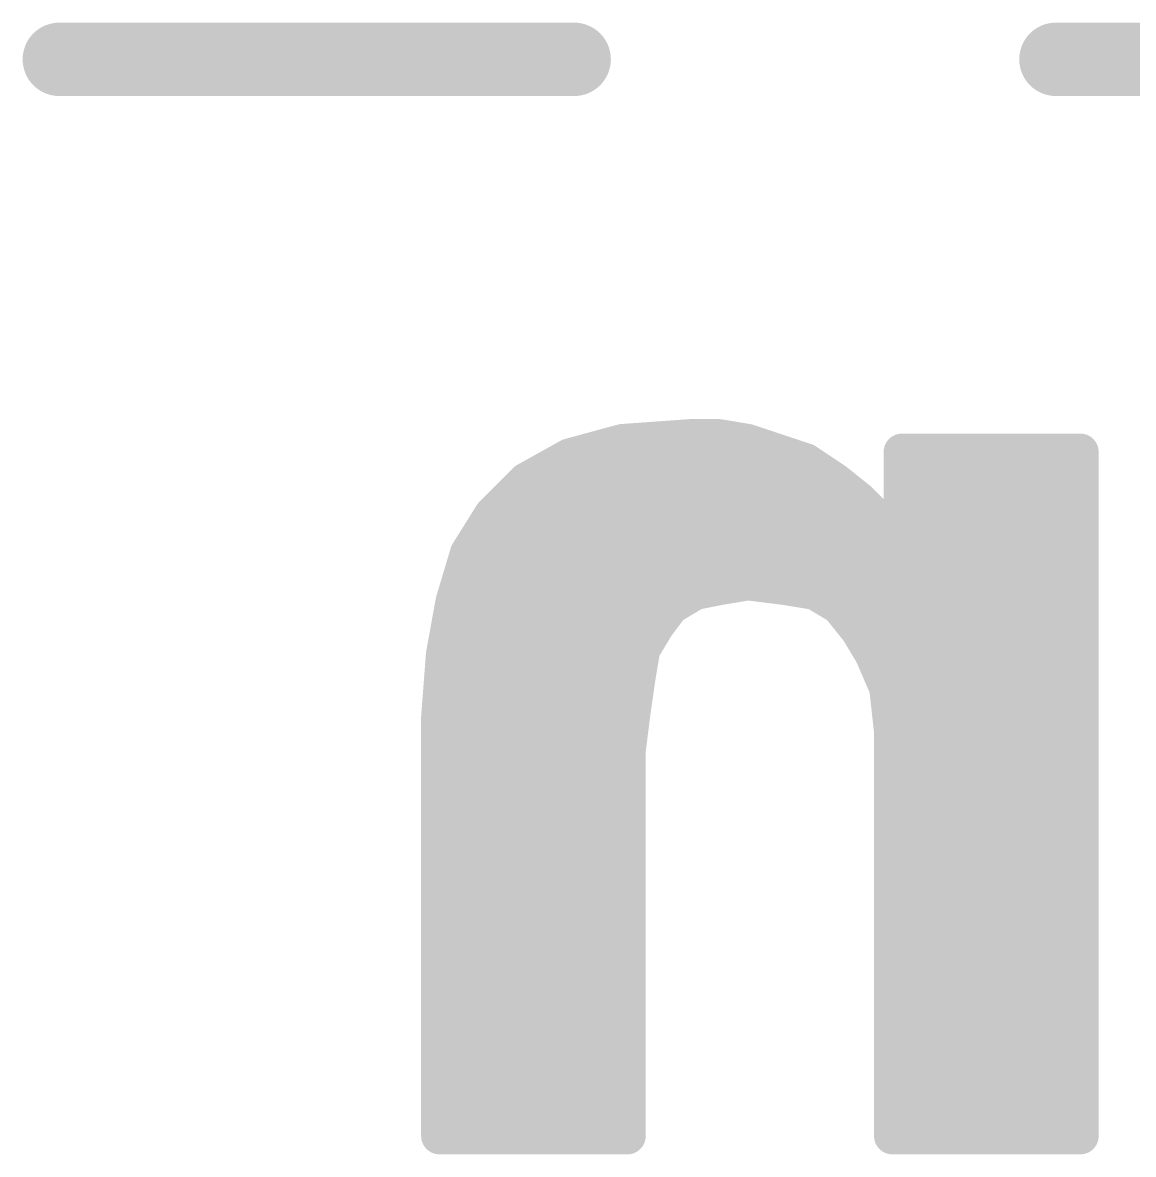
# Model space of a CAD drawing. Extents: x -38 to 69, y -24 to 44.
# Drawn here: x 11.3 to 13.605, y 22.746 to 25.095 of the extents above; entities that cross this region are included whole.
import ezdxf

# ---------------------------------------------------------------- set-up
doc = ezdxf.new("R2010")
doc.units = 0
doc.layers.add('21', color=41, linetype='CONTINUOUS')
doc.layers.add('22', color=40, linetype='CONTINUOUS')

msp = doc.modelspace()

# ---------------------------------------------------------------- linework, layer by layer
at = {"layer": '21', "const_width": 0.1524}
for points in [[(12.4445, 25.019), (11.376, 25.019)], [(14.513, 25.019), (13.4445, 25.019)]]:
    msp.add_lwpolyline(points, dxfattribs=at)
at = {"layer": '21', "const_width": 0.0762}
for points in [[(11.376, 25.0571, 1), (11.376, 24.9809)], [(12.4445, 24.9809, 1), (12.4445, 25.0571)], [(13.4445, 25.0571, 1), (13.4445, 24.9809)]]:
    msp.add_lwpolyline(points, format="xyb", dxfattribs=at)
at = {"layer": '22', "const_width": 0.0762}
for points in [[(12.685, 24.234), (12.545, 24.224)], [(12.6514, 24.2316), (12.7594, 24.2316)], [(12.745, 24.234), (12.685, 24.234)], [(12.805, 24.224), (12.745, 24.234)], [(12.545, 24.224), (12.435, 24.194)], [(12.865, 24.204), (12.805, 24.224)], [(12.435, 24.194), (12.345, 24.144)], [(12.925, 24.184), (12.865, 24.204)], [(12.985, 24.144), (12.925, 24.184)], [(13.495, 24.204), (13.125, 24.204)], [(13.125, 24.204), (13.125, 24.004)], [(13.495, 24.024), (13.495, 24.204)], [(12.345, 24.144), (12.275, 24.074)], [(12.3655, 24.1554), (12.9679, 24.1554)], [(13.035, 24.104), (12.985, 24.144)], [(13.125, 24.1554), (13.495, 24.1554)], [(13.075, 24.064), (13.035, 24.104)], [(12.275, 24.074), (12.225, 23.994)], [(12.2802, 24.0792), (13.0598, 24.0792)], [(13.125, 24.0792), (13.495, 24.0792)], [(13.115, 24.004), (13.075, 24.064)], [(13.495, 22.784), (13.495, 24.024)], [(12.2306, 24.003), (13.495, 24.003)], [(13.125, 24.004), (13.115, 24.004)], [(12.225, 23.994), (12.195, 23.894)], [(12.2048, 23.9268), (12.7618, 23.9268)], [(12.745, 23.924), (12.805, 23.934)], [(12.805, 23.934), (12.885, 23.924)], [(12.8626, 23.9268), (13.495, 23.9268)], [(12.645, 23.884), (12.695, 23.914)], [(12.695, 23.914), (12.745, 23.924)], [(12.885, 23.924), (12.945, 23.914)], [(12.945, 23.914), (12.995, 23.884)], [(12.195, 23.894), (12.175, 23.784)], [(12.615, 23.844), (12.645, 23.884)], [(12.995, 23.884), (13.035, 23.834)], [(12.1871, 23.8506), (12.62, 23.8506)], [(12.585, 23.794), (12.615, 23.844)], [(13.0217, 23.8506), (13.495, 23.8506)], [(13.035, 23.834), (13.065, 23.784)], [(12.175, 23.784), (12.165, 23.654)], [(12.575, 23.734), (12.585, 23.794)], [(13.065, 23.784), (13.095, 23.714)], [(12.1743, 23.7744), (12.5817, 23.7744)], [(13.0691, 23.7744), (13.495, 23.7744)], [(12.565, 23.664), (12.575, 23.734)], [(13.095, 23.714), (13.105, 23.624)], [(12.1684, 23.6982), (12.5699, 23.6982)], [(13.0968, 23.6982), (13.495, 23.6982)], [(12.165, 23.654), (12.165, 22.784)], [(12.555, 23.584), (12.565, 23.664)], [(12.165, 23.622), (12.5598, 23.622)], [(13.105, 23.624), (13.105, 22.784)], [(13.105, 23.622), (13.495, 23.622)], [(12.555, 22.784), (12.555, 23.584)], [(12.165, 23.5458), (12.555, 23.5458)], [(13.105, 23.5458), (13.495, 23.5458)], [(12.165, 23.4696), (12.555, 23.4696)], [(13.105, 23.4696), (13.495, 23.4696)], [(12.165, 23.3934), (12.555, 23.3934)], [(13.105, 23.3934), (13.495, 23.3934)], [(12.165, 23.3172), (12.555, 23.3172)], [(13.105, 23.3172), (13.495, 23.3172)], [(12.165, 23.241), (12.555, 23.241)], [(13.105, 23.241), (13.495, 23.241)], [(12.165, 23.1648), (12.555, 23.1648)], [(13.105, 23.1648), (13.495, 23.1648)], [(12.165, 23.0886), (12.555, 23.0886)], [(13.105, 23.0886), (13.495, 23.0886)], [(12.165, 23.0124), (12.555, 23.0124)], [(13.105, 23.0124), (13.495, 23.0124)], [(12.165, 22.9362), (12.555, 22.9362)], [(13.105, 22.9362), (13.495, 22.9362)], [(12.165, 22.86), (12.555, 22.86)], [(13.105, 22.86), (13.495, 22.86)], [(12.165, 22.784), (12.555, 22.784)], [(13.105, 22.784), (13.495, 22.784)]]:
    msp.add_lwpolyline(points, dxfattribs=at)
at = {"layer": '22', "const_width": 0.0381}
for points in [[(12.6514, 24.2507, 1), (12.6514, 24.2126)], [(12.685, 24.2531, 1), (12.685, 24.215)], [(12.6864, 24.215, 1), (12.6836, 24.253)], [(12.7481, 24.2528, 1), (12.7419, 24.2152)], [(12.745, 24.215, 1), (12.745, 24.2531)], [(12.7594, 24.2126, 1), (12.7594, 24.2507)], [(12.5436, 24.243, 1), (12.5464, 24.205)], [(12.55, 24.2056, 1), (12.54, 24.2424)], [(12.811, 24.2421, 1), (12.799, 24.2059)], [(12.8019, 24.2052, 1), (12.8081, 24.2428)], [(12.43, 24.2124, 1), (12.44, 24.1756)], [(12.4443, 24.1773, 1), (12.4257, 24.2107)], [(12.871, 24.2221, 1), (12.859, 24.1859)], [(12.859, 24.1859, 1), (12.871, 24.2221)], [(12.9356, 24.1999, 1), (12.9144, 24.1681)], [(13.1441, 24.204, 1), (13.1059, 24.204)], [(13.125, 24.2231, 1), (13.125, 24.185)], [(13.5141, 24.204, 1), (13.476, 24.204)], [(13.495, 24.185, 1), (13.495, 24.2231)], [(12.919, 24.1659, 1), (12.931, 24.2021)], [(12.3357, 24.1607, 1), (12.3543, 24.1273)], [(12.3585, 24.1305, 1), (12.3315, 24.1575)], [(12.3655, 24.1745, 1), (12.3655, 24.1364)], [(12.9969, 24.1589, 1), (12.9731, 24.1291)], [(12.9679, 24.1364, 1), (12.9679, 24.1745)], [(12.9744, 24.1281, 1), (12.9956, 24.1599)], [(13.125, 24.1745, 1), (13.125, 24.1364)], [(13.495, 24.1364, 1), (13.495, 24.1745)], [(13.0485, 24.1175, 1), (13.0215, 24.0905)], [(13.0231, 24.0891, 1), (13.0469, 24.1189)], [(12.2615, 24.0875, 1), (12.2885, 24.0605)], [(12.2912, 24.0639, 1), (12.2588, 24.0841)], [(12.2802, 24.0983, 1), (12.2802, 24.0602)], [(13.0598, 24.0602, 1), (13.0598, 24.0983)], [(13.125, 24.0983, 1), (13.125, 24.0602)], [(13.495, 24.0602, 1), (13.495, 24.0983)], [(13.0909, 24.0746, 1), (13.0591, 24.0534)], [(13.0615, 24.0505, 1), (13.0885, 24.0775)], [(13.5141, 24.024, 1), (13.476, 24.024)], [(12.2306, 24.0221, 1), (12.2306, 23.984)], [(13.115, 24.0231, 1), (13.115, 23.985)], [(13.0991, 23.9934, 1), (13.1309, 24.0146)], [(13.125, 23.985, 1), (13.125, 24.0231)], [(13.476, 24.024, 1), (13.5141, 24.024)], [(13.495, 23.984, 1), (13.495, 24.0221)], [(12.2088, 24.0041, 1), (12.2412, 23.9839)], [(12.2432, 23.9885, 1), (12.2068, 23.9995)], [(13.1059, 24.004, 1), (13.1441, 24.004)], [(12.2048, 23.9459, 1), (12.2048, 23.9078)], [(12.7618, 23.9078, 1), (12.7618, 23.9459)], [(12.8074, 23.9529, 1), (12.8026, 23.9151)], [(12.8081, 23.9152, 1), (12.8019, 23.9528)], [(12.8626, 23.9459, 1), (12.8626, 23.9078)], [(13.495, 23.9078, 1), (13.495, 23.9459)], [(12.6913, 23.9327, 1), (12.6987, 23.8953)], [(12.7048, 23.8977, 1), (12.6852, 23.9303)], [(12.7419, 23.9428, 1), (12.7481, 23.9052)], [(12.7487, 23.9053, 1), (12.7413, 23.9427)], [(12.8881, 23.9428, 1), (12.8819, 23.9052)], [(12.8826, 23.9051, 1), (12.8874, 23.9429)], [(12.9548, 23.9303, 1), (12.9352, 23.8977)], [(12.9419, 23.8952, 1), (12.9481, 23.9328)], [(12.1768, 23.8995, 1), (12.2132, 23.8885)], [(12.2137, 23.8906, 1), (12.1763, 23.8974)], [(12.6352, 23.9003, 1), (12.6548, 23.8677)], [(12.6602, 23.8726, 1), (12.6298, 23.8954)], [(13.0099, 23.8959, 1), (12.9801, 23.8721)], [(12.9852, 23.8677, 1), (13.0048, 23.9003)], [(12.1871, 23.8697, 1), (12.1871, 23.8316)], [(12.5998, 23.8554, 1), (12.6302, 23.8326)], [(12.6313, 23.8342, 1), (12.5987, 23.8538)], [(12.62, 23.8316, 1), (12.62, 23.8697)], [(13.0217, 23.8697, 1), (13.0217, 23.8316)], [(13.0513, 23.8438, 1), (13.0187, 23.8242)], [(13.495, 23.8316, 1), (13.495, 23.8697)], [(13.0201, 23.8221, 1), (13.0499, 23.8459)], [(12.194, 23.7825, 1), (12.156, 23.7855)], [(12.5687, 23.8038, 1), (12.6013, 23.7842)], [(12.6038, 23.7909, 1), (12.5662, 23.7971)], [(13.0825, 23.7915, 1), (13.0475, 23.7765)], [(12.1743, 23.7934, 1), (12.1743, 23.7553)], [(12.1563, 23.7874, 1), (12.1937, 23.7806)], [(12.5817, 23.7553, 1), (12.5817, 23.7934)], [(13.0487, 23.7742, 1), (13.0813, 23.7938)], [(13.0691, 23.7934, 1), (13.0691, 23.7553)], [(13.495, 23.7553, 1), (13.495, 23.7934)], [(12.5562, 23.7371, 1), (12.5938, 23.7309)], [(12.5939, 23.7313, 1), (12.5561, 23.7367)], [(13.1139, 23.7161, 1), (13.0761, 23.7119)], [(12.1684, 23.7172, 1), (12.1684, 23.6791)], [(12.5699, 23.6791, 1), (12.5699, 23.7172)], [(13.0775, 23.7065, 1), (13.1125, 23.7215)], [(13.0968, 23.7172, 1), (13.0968, 23.6791)], [(13.495, 23.6791, 1), (13.495, 23.7172)], [(12.1841, 23.654, 1), (12.146, 23.654)], [(12.5461, 23.6667, 1), (12.5839, 23.6613)], [(12.5839, 23.6616, 1), (12.5461, 23.6664)], [(12.146, 23.6555, 1), (12.184, 23.6525)], [(12.165, 23.641, 1), (12.165, 23.6029)], [(12.5598, 23.6029, 1), (12.5598, 23.641)], [(13.105, 23.641, 1), (13.105, 23.6029)], [(13.1241, 23.624, 1), (13.086, 23.624)], [(13.495, 23.6029, 1), (13.495, 23.641)], [(13.0861, 23.6219, 1), (13.1239, 23.6261)], [(12.574, 23.584, 1), (12.5359, 23.584)], [(12.5361, 23.5864, 1), (12.5739, 23.5816)], [(12.165, 23.5648, 1), (12.165, 23.5267)], [(12.555, 23.5267, 1), (12.555, 23.5648)], [(13.105, 23.5648, 1), (13.105, 23.5267)], [(13.495, 23.5267, 1), (13.495, 23.5648)], [(12.165, 23.4886, 1), (12.165, 23.4505)], [(12.555, 23.4505, 1), (12.555, 23.4886)], [(13.105, 23.4886, 1), (13.105, 23.4505)], [(13.495, 23.4505, 1), (13.495, 23.4886)], [(12.165, 23.4124, 1), (12.165, 23.3743)], [(12.555, 23.3743, 1), (12.555, 23.4124)], [(13.105, 23.4124, 1), (13.105, 23.3743)], [(13.495, 23.3743, 1), (13.495, 23.4124)], [(12.165, 23.3362, 1), (12.165, 23.2981)], [(12.555, 23.2981, 1), (12.555, 23.3362)], [(13.105, 23.3362, 1), (13.105, 23.2981)], [(13.495, 23.2981, 1), (13.495, 23.3362)], [(12.165, 23.26, 1), (12.165, 23.2219)], [(12.555, 23.2219, 1), (12.555, 23.26)], [(13.105, 23.26, 1), (13.105, 23.2219)], [(13.495, 23.2219, 1), (13.495, 23.26)], [(12.165, 23.1838, 1), (12.165, 23.1457)], [(12.555, 23.1457, 1), (12.555, 23.1838)], [(13.105, 23.1838, 1), (13.105, 23.1457)], [(13.495, 23.1457, 1), (13.495, 23.1838)], [(12.165, 23.1076, 1), (12.165, 23.0695)], [(12.555, 23.0695, 1), (12.555, 23.1076)], [(13.105, 23.1076, 1), (13.105, 23.0695)], [(13.495, 23.0695, 1), (13.495, 23.1076)], [(12.165, 23.0314, 1), (12.165, 22.9933)], [(12.555, 22.9933, 1), (12.555, 23.0314)], [(13.105, 23.0314, 1), (13.105, 22.9933)], [(13.495, 22.9933, 1), (13.495, 23.0314)], [(12.165, 22.9552, 1), (12.165, 22.9171)], [(12.555, 22.9171, 1), (12.555, 22.9552)], [(13.105, 22.9552, 1), (13.105, 22.9171)], [(13.495, 22.9171, 1), (13.495, 22.9552)], [(12.165, 22.879, 1), (12.165, 22.8409)], [(12.555, 22.8409, 1), (12.555, 22.879)], [(13.105, 22.879, 1), (13.105, 22.8409)], [(13.495, 22.8409, 1), (13.495, 22.879)], [(12.165, 22.8031, 1), (12.165, 22.765)], [(12.555, 22.765, 1), (12.555, 22.8031)], [(13.105, 22.8031, 1), (13.105, 22.765)], [(13.495, 22.765, 1), (13.495, 22.8031)], [(12.146, 22.784, 1), (12.1841, 22.784)], [(12.5359, 22.784, 1), (12.574, 22.784)], [(13.086, 22.784, 1), (13.1241, 22.784)], [(13.476, 22.784, 1), (13.5141, 22.784)]]:
    msp.add_lwpolyline(points, format="xyb", dxfattribs=at)

doc.saveas('drawing.dxf')
